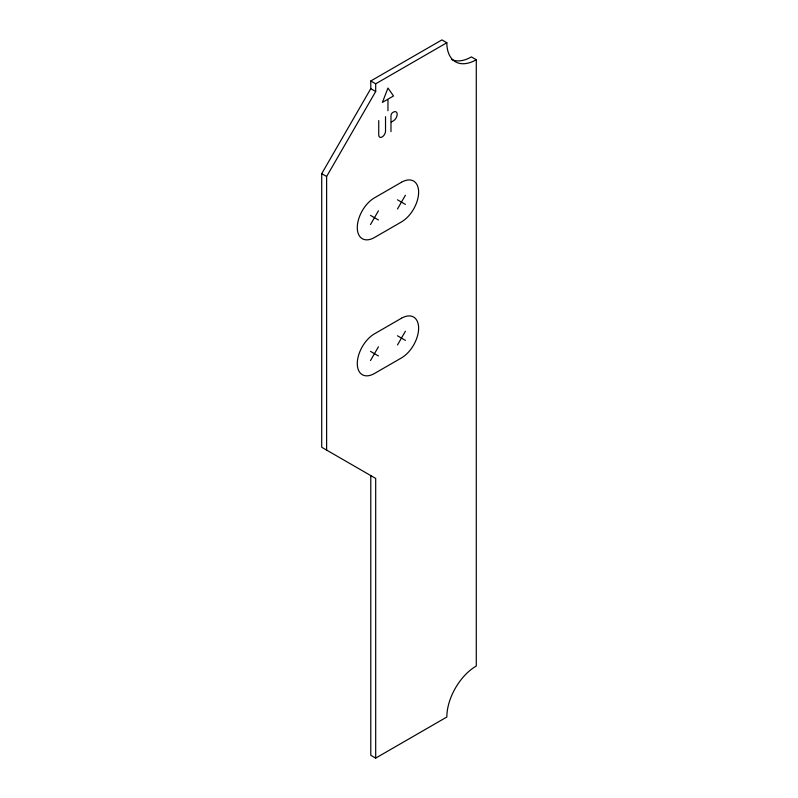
<?xml version="1.0" encoding="UTF-8"?>
<svg xmlns="http://www.w3.org/2000/svg" width="798" height="798" viewBox="0 0 798 798"><rect width="100%" height="100%" fill="white"/><g stroke="black" fill="none" stroke-linecap="round" stroke-linejoin="round"><path stroke-width="1.2" d="M375.688 758.1L375.688 478.421L321.714 447.259L321.714 173.665L370.781 88.678L370.781 80.977L441.932 39.9L446.84 42.733A41.636 24.04 -60 0 0 476.286 59.73L476.286 666.021A41.636 24.04 -60 0 0 446.84 717.023L375.688 758.1L370.781 755.267L370.781 475.588M326.621 450.092L326.621 176.498L375.688 91.511L375.688 83.81L446.84 42.733M370.501 224.547L378.432 210.812M397.494 208.966L405.414 195.231M370.501 360.536L378.432 346.801M397.494 344.955L405.414 331.22M387.569 99.411L382.402 102.393L387.958 88.059L393.514 95.969L387.958 99.181L387.958 110.732M391.369 122.024L393.394 120.857A5.347 3.092 -60 0 0 397.185 114.304A5.347 3.092 -60 0 0 393.394 112.119L392.825 112.458A2.603 1.506 -60 0 0 390.98 115.64L390.98 131.65M476.286 59.73L471.379 56.897A41.636 24.04 -60 0 1 451.588 59.501M370.781 80.977L375.688 83.81M370.781 88.678L375.688 91.511M397.494 199.809L405.414 204.388M321.714 173.665L326.621 176.498M370.501 215.39L378.432 219.969M397.494 335.798L405.414 340.377M370.501 351.379L378.432 355.958M385.524 116.668L385.524 131.072A4.798 2.773 -60 0 1 382.132 136.957A4.798 2.773 -60 0 1 378.741 134.992L378.741 120.588M401.454 182.263L374.462 197.844A24.289 14.025 -60 0 0 357.285 227.6A24.289 14.025 -60 0 0 374.462 237.515L401.454 221.924A24.289 14.025 -60 0 0 418.631 192.178A24.289 14.025 -60 0 0 401.454 182.263M401.454 318.252L374.462 333.833A24.289 14.025 -60 0 0 357.285 363.589A24.289 14.025 -60 0 0 374.462 373.504L401.454 357.923A24.289 14.025 -60 0 0 418.631 328.168A24.289 14.025 -60 0 0 401.454 318.252"/></g></svg>
